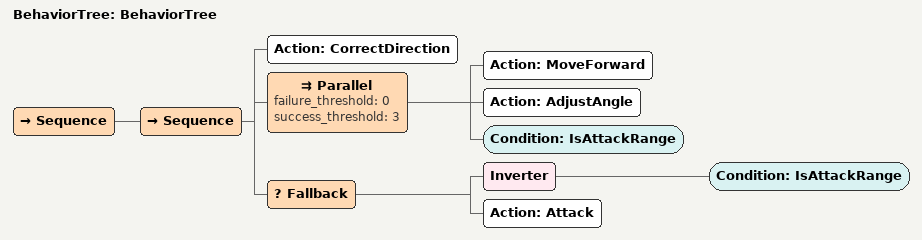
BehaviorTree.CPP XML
<?xml version="1.0"?>
<root main_tree_to_execute="BehaviorTree">
    <BehaviorTree ID="BehaviorTree">
        <Sequence>
                <Sequence>
                    <Action ID="CorrectDirection"/>
                    <Parallel failure_threshold="0" success_threshold="3">
                        <Action ID="MoveForward"/>
                        <Action ID="AdjustAngle"/>
                        <Condition ID="IsAttackRange"/>
                    </Parallel>
                    <Fallback>
                        <Inverter>
                            <Condition ID="IsAttackRange"/>
                        </Inverter>
                        <Action ID="Attack"/>
                    </Fallback>
                </Sequence>
        </Sequence>
    </BehaviorTree>
</root>
